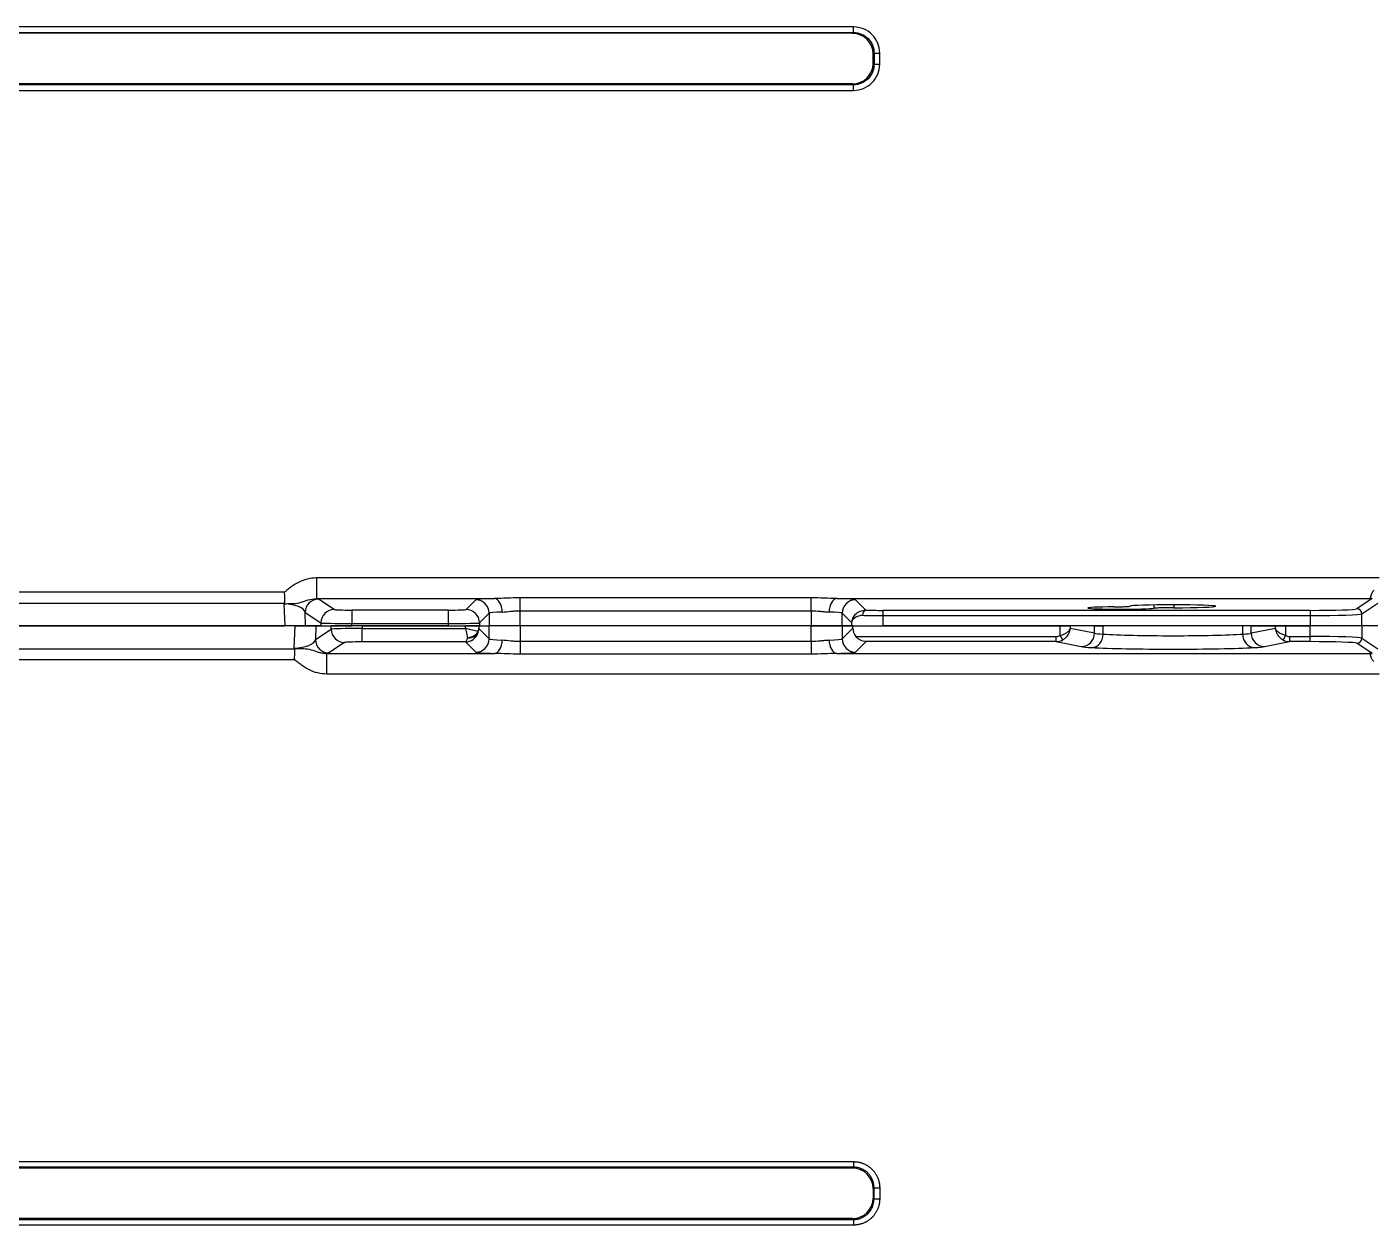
# Model space of a CAD drawing. Header units: millimetres. Extents: x 389 to 17466, y 310 to 5904.
# Drawn here: x 1762.3 to 1892.7, y 1048.1 to 1164.2 of the extents above; entities that cross this region are included whole.
import ezdxf

# ---------------------------------------------------------------- set-up
doc = ezdxf.new("R2010")
doc.units = ezdxf.units.MM

# ---------------------------------------------------------------- blocks, each defined once
blk = doc.blocks.new('YTGUH')
at = {"color": 9, "linetype": 'Continuous', "true_color": 0xc7c8ca}
for p, q in [((1842.4, 1164.23), (1704.31, 1164.23)), ((1842.4, 1163.69), (1842.4, 1164.23)), ((1704.31, 1163.69), (1842.4, 1163.69)), ((1842.32, 1163.61), (1704.39, 1163.61)), ((1842.4, 1163.69), (1842.32, 1163.61)), ((1844.31, 1161.61), (1844.4, 1161.7)), ((1844.31, 1160.7), (1844.31, 1161.61)), ((1844.4, 1161.7), (1844.4, 1160.61)), ((1844.4, 1161.7), (1844.94, 1161.7)), ((1844.94, 1160.61), (1844.94, 1161.7)), ((1844.4, 1160.61), (1844.31, 1160.7)), ((1844.4, 1160.61), (1844.94, 1160.61)), ((1842.4, 1158.62), (1704.31, 1158.62)), ((1704.31, 1158.08), (1842.4, 1158.08)), ((1842.32, 1158.71), (1704.39, 1158.71)), ((1842.32, 1158.71), (1842.4, 1158.62)), ((1842.4, 1158.08), (1842.4, 1158.62)), ((1790.35, 1110.81), (1790.35, 1108.81)), ((1893.34, 1110.81), (1790.35, 1110.81)), ((1787.22, 1109.43), (1759.49, 1109.43)), ((1759.44, 1108.37), (1787.27, 1108.37)), ((1787.25, 1108.32), (1787.21, 1108.3)), ((1787.21, 1108.3), (1787.28, 1106.16)), ((1790.35, 1108.81), (1807.62, 1108.81)), ((1792.09, 1107.76), (1790.56, 1108.77)), ((1805.8, 1108.69), (1804.86, 1107.76)), ((1838.3, 1108.89), (1810.09, 1108.89)), ((1810.09, 1107.63), (1810.09, 1108.89)), ((1838.3, 1107.63), (1838.3, 1108.89)), ((1840.78, 1108.81), (1892.42, 1108.81)), ((1843.6, 1107.69), (1842.6, 1108.69)), ((1871.53, 1107.88), (1871.53, 1108.2)), ((1873.44, 1108.22), (1873.44, 1107.93)), ((1892.66, 1108.82), (1891.17, 1107.82)), ((1891.66, 1107.32), (1893.22, 1108.36)), ((1892.42, 1108.81), (1892.66, 1108.82)), ((1789.31, 1106.16), (1789.27, 1107.47)), ((1789.27, 1107.47), (1790.79, 1106.46)), ((1803.16, 1107.7), (1793.78, 1107.7)), ((1793.78, 1107.7), (1793.78, 1106.4)), ((1803.16, 1106.4), (1803.16, 1107.7)), ((1806.16, 1106.46), (1807.1, 1107.39)), ((1807.1, 1107.39), (1807.1, 1106.16)), ((1810.09, 1107.63), (1838.3, 1107.63)), ((1810.09, 1106.16), (1810.09, 1107.63)), ((1838.3, 1107.63), (1838.3, 1106.16)), ((1841.3, 1106.16), (1841.3, 1107.39)), ((1841.3, 1107.39), (1842.23, 1106.46)), ((1886.67, 1107.67), (1845.23, 1107.67)), ((1845.23, 1107.67), (1845.23, 1107.17)), ((1845.23, 1107.17), (1886.67, 1107.17)), ((1845.23, 1107.17), (1845.23, 1106.16)), ((1886.67, 1107.67), (1886.67, 1107.17)), ((1886.67, 1107.17), (1886.67, 1106.16)), ((1891.66, 1106.16), (1891.66, 1107.32)), ((1788.28, 1106.16), (1758.43, 1106.16)), ((1759.43, 1106.16), (1787.28, 1106.16)), ((1789.31, 1106.16), (1787.28, 1106.16)), ((1788.21, 1104.02), (1788.28, 1106.16)), ((1788.28, 1106.16), (1790.31, 1106.16)), ((1790.79, 1106.16), (1789.31, 1106.16)), ((1790.31, 1106.16), (1790.27, 1104.84)), ((1790.27, 1104.84), (1791.79, 1105.85)), ((1790.31, 1106.16), (1791.79, 1106.16)), ((1790.79, 1106.46), (1790.79, 1106.16)), ((1790.79, 1106.16), (1793.78, 1106.16)), ((1791.79, 1105.85), (1791.79, 1106.16)), ((1794.78, 1106.16), (1791.79, 1106.16)), ((1793.78, 1106.16), (1793.78, 1106.4)), ((1793.78, 1106.4), (1803.16, 1106.4)), ((1803.16, 1106.16), (1793.78, 1106.16)), ((1794.78, 1106.16), (1794.78, 1105.91)), ((1794.78, 1106.16), (1804.8, 1106.16)), ((1794.78, 1105.91), (1804.8, 1105.91)), ((1794.78, 1104.61), (1794.78, 1105.91)), ((1803.16, 1106.16), (1803.16, 1106.4)), ((1803.16, 1106.16), (1806.16, 1106.16)), ((1804.8, 1105.91), (1804.8, 1106.16)), ((1806.1, 1106.16), (1804.8, 1106.16)), ((1806, 1105.63), (1804.8, 1105.91)), ((1804.8, 1105.91), (1805.01, 1105.02)), ((1806.1, 1106.16), (1806.1, 1105.91)), ((1806.1, 1106.16), (1807.1, 1106.16)), ((1806.1, 1105.91), (1807.1, 1104.92)), ((1806.16, 1106.46), (1806.16, 1106.16)), ((1806.16, 1106.16), (1807.1, 1106.16)), ((1810.09, 1106.16), (1807.1, 1106.16)), ((1807.1, 1104.92), (1807.1, 1106.16)), ((1810.09, 1106.16), (1807.1, 1106.16)), ((1838.3, 1106.16), (1810.09, 1106.16)), ((1810.09, 1106.16), (1810.09, 1104.68)), ((1838.3, 1106.16), (1810.09, 1106.16)), ((1841.3, 1106.16), (1838.3, 1106.16)), ((1838.3, 1104.68), (1838.3, 1106.16)), ((1838.3, 1106.16), (1841.3, 1106.16)), ((1841.3, 1106.16), (1842.23, 1106.16)), ((1841.3, 1106.16), (1841.3, 1104.92)), ((1842.34, 1106.16), (1841.3, 1106.16)), ((1841.3, 1104.92), (1842.34, 1105.95)), ((1842.23, 1106.16), (1842.23, 1106.46)), ((1842.23, 1106.16), (1845.23, 1106.16)), ((1842.34, 1105.95), (1842.34, 1106.16)), ((1842.34, 1106.16), (1862.43, 1106.16)), ((1886.67, 1106.16), (1845.23, 1106.16)), ((1862.43, 1105.24), (1862.43, 1106.16)), ((1862.43, 1106.16), (1863.41, 1106.16)), ((1863.41, 1106.16), (1863.41, 1105.92)), ((1865.76, 1106.16), (1863.41, 1106.16)), ((1865.76, 1105.46), (1863.41, 1105.92)), ((1865.76, 1105.46), (1865.76, 1106.16)), ((1865.76, 1106.16), (1866.59, 1106.16)), ((1866.59, 1105.36), (1866.59, 1106.16)), ((1880.12, 1106.16), (1866.59, 1106.16)), ((1880.12, 1105.36), (1880.12, 1106.16)), ((1880.95, 1106.16), (1880.12, 1106.16)), ((1880.95, 1105.46), (1880.95, 1106.16)), ((1880.95, 1106.16), (1883.3, 1106.16)), ((1883.3, 1105.92), (1880.95, 1105.46)), ((1883.3, 1105.92), (1883.3, 1106.16)), ((1883.3, 1106.16), (1884.28, 1106.16)), ((1884.28, 1106.16), (1884.28, 1105.24)), ((1884.28, 1106.16), (1886.67, 1106.16)), ((1891.66, 1106.16), (1886.67, 1106.16)), ((1886.67, 1105.14), (1886.67, 1106.16)), ((1891.66, 1106.16), (1886.67, 1106.16)), ((1893.22, 1106.16), (1891.66, 1106.16)), ((1891.66, 1106.16), (1891.66, 1104.99)), ((1893.22, 1106.16), (1891.66, 1106.16)), ((1793.09, 1104.56), (1791.56, 1103.54)), ((1804.8, 1104.61), (1794.78, 1104.61)), ((1805.8, 1103.62), (1804.8, 1104.61)), ((1810.09, 1104.68), (1838.3, 1104.68)), ((1810.09, 1104.68), (1810.09, 1103.43)), ((1838.3, 1104.68), (1838.3, 1103.43)), ((1843.62, 1104.64), (1842.6, 1103.62)), ((1842.62, 1105.14), (1862.04, 1105.14)), ((1862.04, 1104.64), (1843.62, 1104.64)), ((1862.04, 1104.64), (1862.04, 1105.14)), ((1862.04, 1104.64), (1864.48, 1104.16)), ((1862.43, 1105.24), (1862.66, 1104.8)), ((1882.23, 1104.16), (1884.67, 1104.64)), ((1884.28, 1105.24), (1884.05, 1104.8)), ((1884.67, 1105.14), (1884.67, 1104.64)), ((1884.67, 1105.14), (1886.67, 1105.14)), ((1886.67, 1104.64), (1884.67, 1104.64)), ((1886.67, 1104.64), (1886.67, 1105.14)), ((1892.66, 1103.49), (1891.17, 1104.49)), ((1891.66, 1104.99), (1893.22, 1103.95)), ((1758.44, 1103.94), (1788.27, 1103.94)), ((1788.22, 1102.88), (1758.49, 1102.88)), ((1788.25, 1103.99), (1788.21, 1104.02)), ((1791.35, 1103.5), (1807.62, 1103.5)), ((1791.35, 1101.5), (1791.35, 1103.5)), ((1838.3, 1103.43), (1810.09, 1103.43)), ((1840.78, 1103.5), (1892.42, 1103.5)), ((1892.42, 1103.5), (1892.66, 1103.49)), ((1893.34, 1101.5), (1791.35, 1101.5)), ((1704.31, 1054.23), (1842.4, 1054.23)), ((1842.4, 1053.69), (1704.31, 1053.69)), ((1842.32, 1053.61), (1704.39, 1053.61)), ((1842.32, 1053.61), (1842.4, 1053.69)), ((1842.4, 1054.23), (1842.4, 1053.69)), ((1844.4, 1051.7), (1844.31, 1051.61)), ((1844.31, 1051.61), (1844.31, 1050.7)), ((1844.4, 1050.61), (1844.4, 1051.7)), ((1844.4, 1051.7), (1844.94, 1051.7)), ((1844.94, 1051.7), (1844.94, 1050.61)), ((1844.31, 1050.7), (1844.4, 1050.61)), ((1844.4, 1050.61), (1844.94, 1050.61)), ((1704.31, 1048.62), (1842.4, 1048.62)), ((1842.32, 1048.71), (1704.39, 1048.71)), ((1842.4, 1048.62), (1842.32, 1048.71)), ((1842.4, 1048.62), (1842.4, 1048.08)), ((1842.4, 1048.08), (1704.31, 1048.08))]:
    blk.add_line(p, q, dxfattribs=at)
for centre, major_axis, ratio, start_param, end_param in [((1842.3, 1161.6), (1.42, 1.42), 0.992433, 5.501585, 7.064785), ((1842.3, 1160.71), (1.42, -1.42), 0.992433, 5.501585, 7.064785), ((1787.27, 1107.46), (-2, 0.07), 0.41429, 3.231325, 4.757818), ((1790.56, 1107.47), (-0.72, -1.08), 0.998023, 3.730274, 5.299244), ((1787.27, 1108.76), (-3.3, 0), 0.042162, 3.204893, 3.507282), ((1810.09, 1108.69), (-4.3, 0), 0.034921, 5.326162, 6.248279), ((1805.8, 1107.39), (-0.919, 0.919), 0.998783, 3.9276, 5.497178), ((1807.62, 1107.51), (-0.03, 1.3), 0.575839, 4.698222, 6.240485), ((1840.78, 1107.51), (0.03, 1.3), 0.575839, 0.0427, 1.584963), ((1838.3, 1108.69), (-4.3, 0), 0.034921, 3.176499, 4.098616), ((1842.6, 1107.39), (0.919, 0.919), 0.998783, 0.786007, 2.355586), ((1873.36, 1108.07), (-4.15, 0), 0.034921, 1.590802, 6.263213), ((1892.66, 1109.82), (-0.027, 1), 0.608624, 2.799613, 3.097594), ((1792.09, 1106.46), (-0.72, -1.08), 0.998023, 3.730274, 5.299244), ((1793.78, 1107.76), (-1.7, 0), 0.034921, 0.05236, 1.570796), ((1803.16, 1107.76), (-1.7, 0), 0.034921, 1.570796, 3.106686), ((1804.86, 1106.46), (0.919, -0.919), 0.998783, 0.786007, 2.355586), ((1810.09, 1107.39), (-3, 0), 0.050053, 5.326162, 6.248279), ((1838.3, 1107.39), (-3, 0), 0.050053, 3.176499, 4.098616), ((1843.6, 1107.19), (0.015, 0.5), 0.654228, 0.046162, 1.590566), ((1845.23, 1107.26), (-3, 0), 0.029101, 0.857409, 1.570796), ((1845.23, 1107.76), (-2.5, 0), 0.034921, 0.857409, 1.570796), ((1868.36, 1107.9), (-3.25, 0), 0.034921, 4.932997, 9.204313), ((1886.67, 1107.83), (-4.5, 0), 0.034921, 1.570796, 3.089233), ((1886.67, 1107.33), (-5, 0), 0.031429, 1.570796, 3.089233), ((1891.17, 1107.32), (0.277, -0.416), 0.998023, 0.983941, 2.552911), ((1793.78, 1106.46), (-3, 0), 0.019788, 0.05236, 1.570796), ((1794.78, 1105.85), (-3, 0), 0.019788, 4.712389, 6.230825), ((1793.09, 1105.85), (-0.72, 1.08), 0.998023, 0.983941, 2.552911), ((1803.16, 1106.46), (-3, 0), 0.019788, 1.570796, 3.106686), ((1804.8, 1105.91), (1.3, 0.04), 0.593526, 5.870649, 6.229269), ((1805.54, 1105.64), (-0.46, 0.195), 0.685021, 3.203282, 3.695879), ((1805.54, 1105.63), (0.456, -0.205), 0.69482, 0.078462, 0.573236), ((1804.8, 1105.91), (1.2, 0.51), 0.96994, 5.512051, 5.870672), ((1843.64, 1105.96), (-0.92, -0.92), 0.998783, 5.498396, 6.177197), ((1788.27, 1104.85), (2, 0.07), 0.41429, 4.66696, 6.193453), ((1791.56, 1104.84), (-0.72, 1.08), 0.998023, 0.983941, 2.552911), ((1794.78, 1104.55), (-1.7, 0), 0.034921, 4.712389, 6.230825), ((1804.8, 1105.91), (0.54, 1.19), 0.988133, 3.572817, 4.783775), ((1804.8, 1105.91), (0.01, 1.3), 0.222706, 3.178322, 3.963111), ((1805.8, 1104.92), (-0.919, -0.919), 0.998783, 0.786007, 2.355586), ((1810.09, 1104.92), (-3, 0), 0.050053, 0.034907, 0.957024), ((1807.62, 1104.8), (-0.03, -1.3), 0.575839, 0.0427, 1.584963), ((1838.3, 1104.92), (-3, 0), 0.050053, 2.184569, 3.106686), ((1840.78, 1104.8), (0.03, -1.3), 0.575839, 4.698222, 6.240485), ((1842.6, 1104.92), (0.919, -0.919), 0.998783, 3.9276, 5.497178), ((1862.04, 1105.94), (-0.797, 0.158), 0.984226, 1.769364, 2.267987), ((1862.04, 1105.94), (-1.28, 0.25), 0.996219, 1.769364, 2.267987), ((1864.48, 1105.46), (0.25, 1.28), 0.984226, 3.340161, 4.904897), ((1865.5, 1105.36), (0.07, 1.3), 0.844803, 3.206862, 4.759004), ((1871.67, 1105.5), (-6, 0), 0.042487, 0.174533, 0.563912), ((1873.36, 1105.54), (-8, 0), 0.040595, 0.563912, 2.57768), ((1875.05, 1105.5), (-6, 0), 0.042487, 2.57768, 2.96706), ((1881.22, 1105.36), (-0.07, 1.3), 0.844803, 1.524182, 3.076323), ((1882.23, 1105.46), (-0.25, 1.28), 0.984226, 1.378289, 2.943025), ((1884.67, 1105.94), (1.28, 0.25), 0.996219, 4.015198, 4.513821), ((1884.67, 1105.94), (-0.797, -0.158), 0.984226, 0.873605, 1.372228), ((1886.67, 1104.98), (-5, 0), 0.031429, 3.193953, 4.712389), ((1886.67, 1104.48), (-4.5, 0), 0.034921, 3.193953, 4.712389), ((1891.17, 1104.99), (0.277, 0.416), 0.998023, 3.730274, 5.299244), ((1788.27, 1103.55), (3.3, 0), 0.042162, 5.917496, 6.219885), ((1810.09, 1103.62), (-4.3, 0), 0.034921, 0.034907, 0.957024), ((1838.3, 1103.62), (-4.3, 0), 0.034921, 2.184569, 3.106686), ((1871.67, 1104.2), (-7.3, 0), 0.034921, 0.174533, 0.563912), ((1873.36, 1104.24), (-9.3, 0), 0.034921, 0.563912, 2.57768), ((1875.05, 1104.2), (-7.3, 0), 0.034921, 2.57768, 2.96706), ((1892.66, 1102.5), (-0.027, -1), 0.608624, 3.185591, 3.483573), ((1842.3, 1051.6), (1.42, 1.42), 0.992433, 5.501585, 7.064785), ((1842.3, 1050.71), (1.42, -1.42), 0.992433, 5.501585, 7.064785)]:
    blk.add_ellipse(centre, major_axis=major_axis, ratio=ratio, start_param=start_param, end_param=end_param, dxfattribs=at)
for points, knots in [([(1844.94, 1161.7), (1844.94, 1162.03), (1844.87, 1162.36), (1844.62, 1162.98), (1844.43, 1163.26), (1843.96, 1163.73), (1843.68, 1163.91), (1843.07, 1164.17), (1842.74, 1164.23), (1842.4, 1164.23)], [0, 0, 0, 0, 0.25, 0.25, 0.5, 0.5, 0.75, 0.75, 1, 1, 1, 1]), ([(1842.4, 1163.69), (1842.66, 1163.69), (1842.93, 1163.64), (1843.41, 1163.44), (1843.63, 1163.29), (1844, 1162.92), (1844.15, 1162.7), (1844.34, 1162.22), (1844.4, 1161.96), (1844.4, 1161.7)], [0, 0, 0, 0, 0.25, 0.25, 0.5, 0.5, 0.75, 0.75, 1, 1, 1, 1]), ([(1842.4, 1158.08), (1842.74, 1158.08), (1843.07, 1158.14), (1843.68, 1158.4), (1843.96, 1158.59), (1844.43, 1159.06), (1844.62, 1159.34), (1844.87, 1159.95), (1844.94, 1160.28), (1844.94, 1160.61)], [0, 0, 0, 0, 0.25, 0.25, 0.5, 0.5, 0.75, 0.75, 1, 1, 1, 1]), ([(1844.4, 1160.61), (1844.4, 1160.35), (1844.34, 1160.09), (1844.15, 1159.61), (1844, 1159.39), (1843.63, 1159.02), (1843.41, 1158.87), (1842.93, 1158.67), (1842.66, 1158.62), (1842.4, 1158.62)], [0, 0, 0, 0, 0.25, 0.25, 0.5, 0.5, 0.75, 0.75, 1, 1, 1, 1]), ([(1790.35, 1110.81), (1790.06, 1110.81), (1789.77, 1110.77), (1789.21, 1110.64), (1788.93, 1110.54), (1788.41, 1110.28), (1788.16, 1110.13), (1787.8, 1109.87), (1787.69, 1109.78), (1787.52, 1109.64), (1787.46, 1109.59), (1787.38, 1109.53), (1787.35, 1109.5), (1787.29, 1109.46), (1787.26, 1109.44), (1787.22, 1109.43)], [0, 0, 0, 0, 0.25, 0.25, 0.5, 0.5, 0.75, 0.75, 0.875, 0.875, 0.9375, 0.9375, 0.96875, 0.96875, 1, 1, 1, 1]), ([(1787.22, 1109.43), (1787.23, 1109.34), (1787.24, 1109.25), (1787.25, 1109.06), (1787.25, 1108.97), (1787.26, 1108.7), (1787.27, 1108.53), (1787.27, 1108.37)], [0, 0, 0, 0, 0.25, 0.25, 0.5, 0.5, 1, 1, 1, 1]), ([(1892.84, 1109.63), (1892.76, 1109.55), (1892.7, 1109.47), (1892.61, 1109.32), (1892.58, 1109.24), (1892.53, 1109.1), (1892.52, 1109.04), (1892.5, 1108.96), (1892.5, 1108.94), (1892.49, 1108.9), (1892.49, 1108.88), (1892.48, 1108.87)], [0, 0, 0, 0, 0.25, 0.25, 0.5, 0.5, 0.75, 0.75, 0.875, 0.875, 1, 1, 1, 1]), ([(1787.25, 1108.32), (1787.4, 1108.32), (1787.54, 1108.32), (1787.83, 1108.33), (1787.97, 1108.33), (1788.37, 1108.35), (1788.61, 1108.4), (1789.08, 1108.52), (1789.31, 1108.61), (1789.8, 1108.75), (1790.06, 1108.81), (1790.35, 1108.81)], [0, 0, 0, 0, 0.125, 0.125, 0.25, 0.25, 0.5, 0.5, 0.75, 0.75, 1, 1, 1, 1]), ([(1787.27, 1108.37), (1787.27, 1108.36), (1787.27, 1108.36), (1787.27, 1108.34), (1787.26, 1108.34), (1787.26, 1108.33), (1787.25, 1108.33), (1787.25, 1108.32)], [0, 0, 0, 0, 0.362071, 0.362071, 0.723957, 0.723957, 1, 1, 1, 1]), ([(1810.09, 1108.89), (1809.67, 1108.89), (1809.24, 1108.87), (1808.41, 1108.84), (1808.01, 1108.82), (1807.62, 1108.81)], [0, 0, 0, 0, 0.5, 0.5, 1, 1, 1, 1]), ([(1840.78, 1108.81), (1840.39, 1108.82), (1839.98, 1108.84), (1839.15, 1108.87), (1838.72, 1108.89), (1838.3, 1108.89)], [0, 0, 0, 0, 0.5, 0.5, 1, 1, 1, 1]), ([(1867.64, 1108.01), (1867.86, 1108.01), (1868.07, 1108.02), (1868.45, 1108.02), (1868.61, 1108.03), (1868.9, 1108.04), (1869.01, 1108.05), (1869.16, 1108.06), (1869.2, 1108.07), (1869.21, 1108.08)], [0, 0, 0, 0, 0.25, 0.25, 0.5, 0.5, 0.75, 0.75, 1, 1, 1, 1]), ([(1808.37, 1107.51), (1808.62, 1107.52), (1808.89, 1107.56), (1809.33, 1107.6), (1809.48, 1107.61), (1809.78, 1107.63), (1809.94, 1107.63), (1810.09, 1107.63)], [0, 0, 0, 0, 0.5, 0.5, 0.75, 0.75, 1, 1, 1, 1]), ([(1838.3, 1107.63), (1838.61, 1107.63), (1838.91, 1107.61), (1839.35, 1107.57), (1839.49, 1107.55), (1839.77, 1107.53), (1839.9, 1107.52), (1840.03, 1107.51)], [0, 0, 0, 0, 0.5, 0.5, 0.75, 0.75, 1, 1, 1, 1]), ([(1842.23, 1106.46), (1842.24, 1106.53), (1842.25, 1106.61), (1842.28, 1106.76), (1842.31, 1106.83), (1842.4, 1107.04), (1842.49, 1107.18), (1842.72, 1107.41), (1842.87, 1107.51), (1843.21, 1107.66), (1843.39, 1107.7), (1843.6, 1107.69)], [0, 0, 0, 0, 0.125, 0.125, 0.25, 0.25, 0.5, 0.5, 0.75, 0.75, 1, 1, 1, 1]), ([(1842.23, 1106.46), (1842.24, 1106.55), (1842.27, 1106.63), (1842.36, 1106.8), (1842.43, 1106.88), (1842.6, 1107.02), (1842.7, 1107.08), (1842.96, 1107.17), (1843.1, 1107.2), (1843.27, 1107.19)], [0, 0, 0, 0, 0.25, 0.25, 0.5, 0.5, 0.75, 0.75, 1, 1, 1, 1]), ([(1873.44, 1107.93), (1873.21, 1107.93), (1873, 1107.93), (1872.58, 1107.92), (1872.39, 1107.92), (1872.04, 1107.91), (1871.89, 1107.9), (1871.66, 1107.89), (1871.58, 1107.88), (1871.53, 1107.88)], [0, 0, 0, 0, 0.25, 0.25, 0.5, 0.5, 0.75, 0.75, 1, 1, 1, 1]), ([(1805.01, 1105.02), (1805.12, 1105.04), (1805.23, 1105.06), (1805.44, 1105.12), (1805.54, 1105.17), (1805.72, 1105.28), (1805.8, 1105.34), (1805.92, 1105.48), (1805.97, 1105.55), (1806, 1105.63)], [0, 0, 0, 0, 0.25, 0.25, 0.5, 0.5, 0.75, 0.75, 1, 1, 1, 1]), ([(1862.43, 1105.24), (1862.56, 1105.27), (1862.68, 1105.31), (1862.9, 1105.41), (1863, 1105.47), (1863.18, 1105.59), (1863.25, 1105.65), (1863.36, 1105.78), (1863.39, 1105.85), (1863.41, 1105.92)], [0, 0, 0, 0, 0.25, 0.25, 0.5, 0.5, 0.75, 0.75, 1, 1, 1, 1]), ([(1862.66, 1104.8), (1862.77, 1104.86), (1862.87, 1104.93), (1863.05, 1105.1), (1863.13, 1105.19), (1863.25, 1105.38), (1863.31, 1105.49), (1863.38, 1105.7), (1863.4, 1105.81), (1863.41, 1105.92)], [0, 0, 0, 0, 0.25, 0.25, 0.5, 0.5, 0.75, 0.75, 1, 1, 1, 1]), ([(1883.3, 1105.92), (1883.31, 1105.81), (1883.33, 1105.7), (1883.41, 1105.49), (1883.46, 1105.38), (1883.58, 1105.19), (1883.66, 1105.1), (1883.84, 1104.93), (1883.94, 1104.86), (1884.05, 1104.8)], [0, 0, 0, 0, 0.25, 0.25, 0.5, 0.5, 0.75, 0.75, 1, 1, 1, 1]), ([(1884.28, 1105.24), (1884.16, 1105.27), (1884.03, 1105.31), (1883.81, 1105.41), (1883.71, 1105.47), (1883.54, 1105.59), (1883.46, 1105.65), (1883.35, 1105.78), (1883.32, 1105.85), (1883.3, 1105.92)], [0, 0, 0, 0, 0.25, 0.25, 0.5, 0.5, 0.75, 0.75, 1, 1, 1, 1]), ([(1805.01, 1105.02), (1805.12, 1105.02), (1805.23, 1105.02), (1805.44, 1105.06), (1805.54, 1105.08), (1805.72, 1105.16), (1805.8, 1105.21), (1805.93, 1105.33), (1805.97, 1105.39), (1806.01, 1105.46)], [0, 0, 0, 0, 0.25, 0.25, 0.5, 0.5, 0.75, 0.75, 1, 1, 1, 1]), ([(1808.37, 1104.8), (1808.62, 1104.79), (1808.89, 1104.76), (1809.33, 1104.71), (1809.48, 1104.7), (1809.78, 1104.68), (1809.94, 1104.68), (1810.09, 1104.68)], [0, 0, 0, 0, 0.5, 0.5, 0.75, 0.75, 1, 1, 1, 1]), ([(1838.3, 1104.68), (1838.61, 1104.68), (1838.91, 1104.7), (1839.35, 1104.74), (1839.49, 1104.76), (1839.77, 1104.78), (1839.9, 1104.8), (1840.03, 1104.8)], [0, 0, 0, 0, 0.5, 0.5, 0.75, 0.75, 1, 1, 1, 1]), ([(1843.62, 1104.64), (1843.44, 1104.64), (1843.26, 1104.68), (1843.01, 1104.81), (1842.92, 1104.86), (1842.77, 1104.98), (1842.69, 1105.06), (1842.62, 1105.14)], [0, 0, 0, 0, 0.5, 0.5, 0.75, 0.75, 1, 1, 1, 1]), ([(1788.22, 1102.88), (1788.23, 1102.97), (1788.24, 1103.07), (1788.25, 1103.25), (1788.25, 1103.34), (1788.26, 1103.61), (1788.27, 1103.78), (1788.27, 1103.94)], [0, 0, 0, 0, 0.25, 0.25, 0.5, 0.5, 1, 1, 1, 1]), ([(1791.35, 1101.5), (1791.06, 1101.5), (1790.77, 1101.54), (1790.21, 1101.67), (1789.93, 1101.77), (1789.41, 1102.03), (1789.16, 1102.18), (1788.8, 1102.44), (1788.69, 1102.53), (1788.52, 1102.67), (1788.46, 1102.72), (1788.38, 1102.78), (1788.35, 1102.81), (1788.29, 1102.85), (1788.26, 1102.87), (1788.22, 1102.88)], [0, 0, 0, 0, 0.25, 0.25, 0.5, 0.5, 0.75, 0.75, 0.875, 0.875, 0.9375, 0.9375, 0.96875, 0.96875, 1, 1, 1, 1]), ([(1788.25, 1103.99), (1788.4, 1103.99), (1788.54, 1103.99), (1788.83, 1103.99), (1788.97, 1103.98), (1789.37, 1103.96), (1789.61, 1103.92), (1790.08, 1103.79), (1790.31, 1103.7), (1790.68, 1103.59), (1790.81, 1103.56), (1791.07, 1103.51), (1791.21, 1103.5), (1791.35, 1103.5)], [0, 0, 0, 0, 0.125, 0.125, 0.25, 0.25, 0.5, 0.5, 0.75, 0.75, 0.875, 0.875, 1, 1, 1, 1]), ([(1810.09, 1103.43), (1809.67, 1103.43), (1809.24, 1103.44), (1808.41, 1103.47), (1808.01, 1103.5), (1807.62, 1103.5)], [0, 0, 0, 0, 0.5, 0.5, 1, 1, 1, 1]), ([(1840.78, 1103.5), (1840.39, 1103.5), (1839.98, 1103.47), (1839.15, 1103.44), (1838.72, 1103.43), (1838.3, 1103.43)], [0, 0, 0, 0, 0.5, 0.5, 1, 1, 1, 1]), ([(1892.84, 1102.68), (1892.76, 1102.76), (1892.7, 1102.84), (1892.61, 1103), (1892.58, 1103.07), (1892.53, 1103.21), (1892.52, 1103.27), (1892.5, 1103.35), (1892.5, 1103.37), (1892.49, 1103.41), (1892.49, 1103.43), (1892.48, 1103.44)], [0, 0, 0, 0, 0.25, 0.25, 0.5, 0.5, 0.75, 0.75, 0.875, 0.875, 1, 1, 1, 1]), ([(1844.4, 1051.7), (1844.39, 1051.74), (1844.39, 1051.83), (1844.38, 1051.97), (1844.36, 1052.1), (1844.32, 1052.23), (1844.29, 1052.36), (1844.24, 1052.48), (1844.18, 1052.6), (1844.12, 1052.71), (1844.05, 1052.82), (1843.98, 1052.92), (1843.9, 1053.02), (1843.79, 1053.14), (1843.63, 1053.28), (1843.42, 1053.42), (1843.19, 1053.54), (1842.94, 1053.62), (1842.67, 1053.68), (1842.49, 1053.69), (1842.4, 1053.69)], [0, 0, 0, 0, 0.043878, 0.087345, 0.130404, 0.173058, 0.215311, 0.257165, 0.298626, 0.339695, 0.380376, 0.420674, 0.460592, 0.500135, 0.579552, 0.660487, 0.742971, 0.827034, 0.912701, 1, 1, 1, 1]), ([(1842.4, 1048.62), (1842.45, 1048.62), (1842.54, 1048.62), (1842.68, 1048.64), (1842.81, 1048.66), (1842.94, 1048.69), (1843.06, 1048.73), (1843.19, 1048.78), (1843.31, 1048.83), (1843.42, 1048.9), (1843.53, 1048.96), (1843.63, 1049.04), (1843.72, 1049.12), (1843.85, 1049.23), (1843.98, 1049.39), (1844.13, 1049.6), (1844.24, 1049.83), (1844.33, 1050.08), (1844.38, 1050.34), (1844.39, 1050.52), (1844.4, 1050.61)], [0, 0, 0, 0, 0.043878, 0.087345, 0.130404, 0.173058, 0.215311, 0.257165, 0.298626, 0.339695, 0.380376, 0.420674, 0.460592, 0.500135, 0.579552, 0.660487, 0.742971, 0.827034, 0.912701, 1, 1, 1, 1])]:
    blk.add_open_spline(points, degree=3, knots=knots, dxfattribs=at)
for points, degree in [([(1892.48, 1108.87), (1892.46, 1108.84), (1892.44, 1108.82), (1892.42, 1108.81)], 3), ([(1806, 1105.64), (1806, 1105.64), (1806, 1105.64), (1806, 1105.63)], 3), ([(1806.01, 1105.46), (1806.01, 1105.46), (1806.01, 1105.46), (1806.01, 1105.46)], 3), ([(1788.27, 1103.94), (1788.27, 1103.97), (1788.25, 1103.99)], 2), ([(1892.48, 1103.44), (1892.46, 1103.48), (1892.44, 1103.5), (1892.42, 1103.5)], 3), ([(1842.4, 1054.23), (1842.91, 1054.23), (1843.84, 1053.85), (1844.55, 1053.14), (1844.94, 1052.2), (1844.94, 1051.7)], 2), ([(1844.94, 1050.61), (1844.94, 1050.11), (1844.55, 1049.18), (1843.84, 1048.46), (1842.91, 1048.08), (1842.4, 1048.08)], 2)]:
    blk.add_open_spline(points, degree=degree, dxfattribs=at)

msp = doc.modelspace()

# ---------------------------------------------------------------- block references
msp.add_blockref('YTGUH', (0, 0))

doc.saveas('drawing.dxf')
